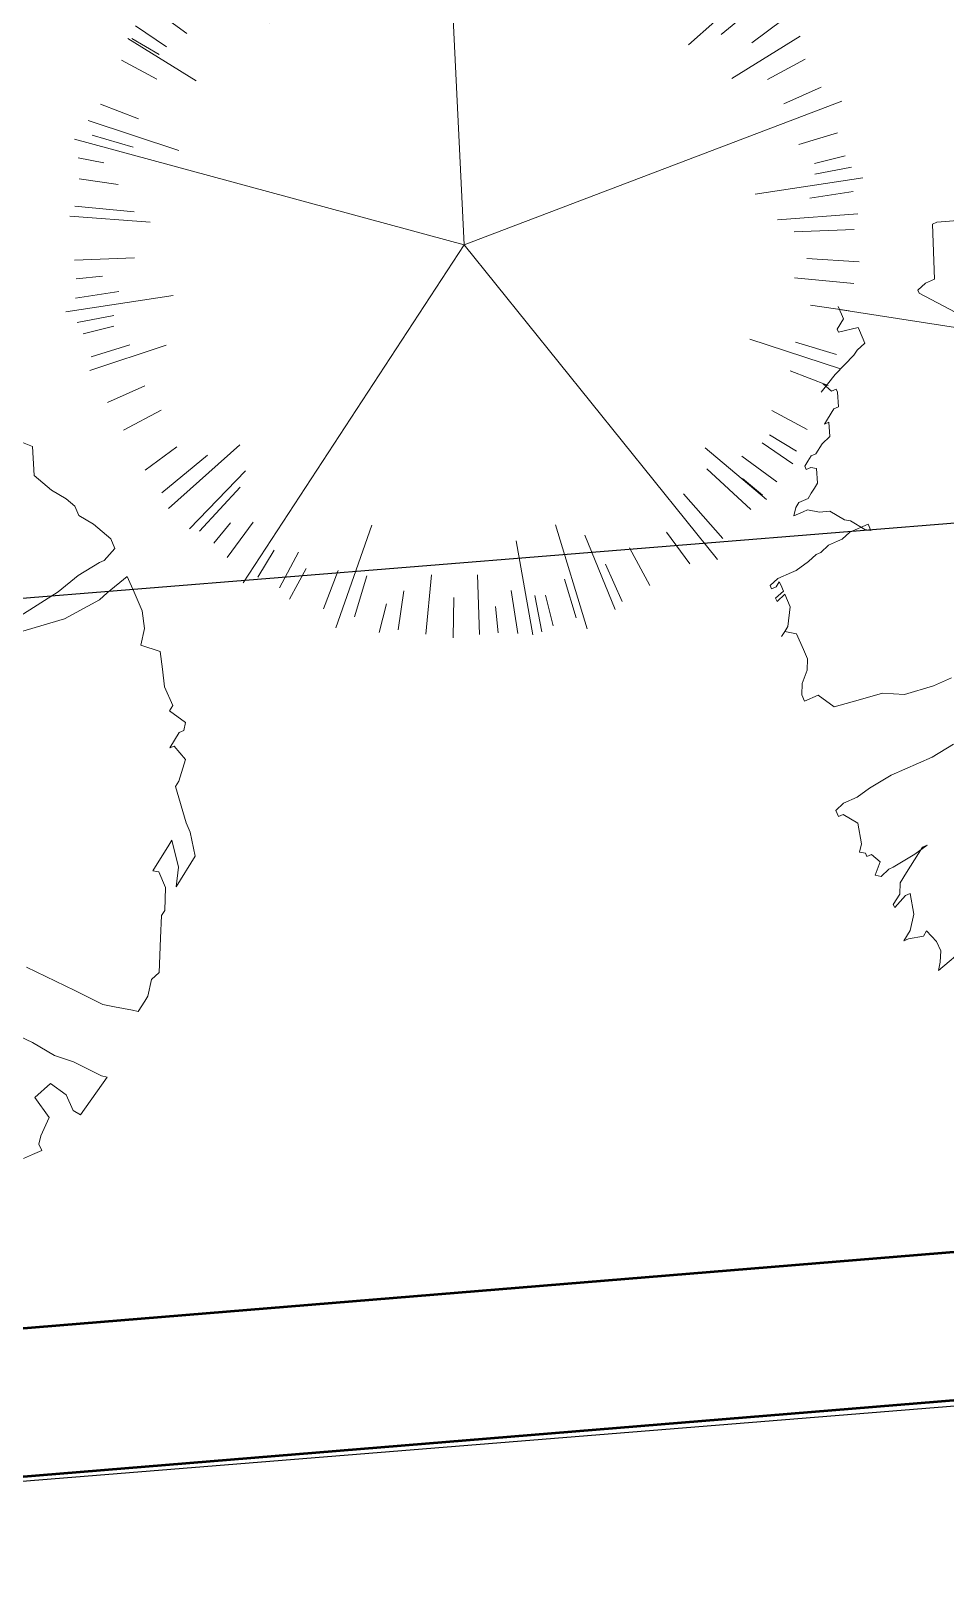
# Model space of a CAD drawing. Header units: millimetres. Extents: x 2342254 to 2635493, y 3886634 to 4043501.
# Drawn here: x 2403541 to 2405619, y 3935789 to 3939319 of the extents above; entities that cross this region are included whole.
import ezdxf

# ---------------------------------------------------------------- set-up
doc = ezdxf.new("R2010")
doc.units = ezdxf.units.MM
doc.header["$MEASUREMENT"] = 0
doc.layers.add('Boundary', color=250, linetype='Continuous', lineweight=50)
doc.layers.add('greenery', color=82, linetype='Continuous', lineweight=5)
doc.layers.add('FANCE', color=25, linetype='Continuous')

# ---------------------------------------------------------------- blocks, each defined once
blk = doc.blocks.new('PLANT-48-flat-8-flat-1-flat-3-flat-1')
at = {"layer": 'greenery', "ltscale": 5}
for p, q in [((-32.3, -24.1), (-107.9, 1503.4)), ((-318, 1133.1), (-391.1, 1429)), ((-326, 1441.6), (-299.4, 1303.2)), ((-223.3, 1097.8), (-284.1, 1454.6)), ((-234.5, 1447.7), (-209.5, 1284.3)), ((-160.7, 1444.6), (-151, 1345.9)), ((-31.8, 1452.5), (-32.5, 1225.7)), ((59.3, 1455.8), (54.3, 1356.8)), ((113.7, 1450.1), (92.2, 1226.1)), ((218, 1433.3), (196.5, 1286.5)), ((244.4, 1133.3), (317.3, 1429.2)), ((-533.4, 1386.8), (-487.9, 1245.5)), ((-455.9, 1388.4), (-411.6, 1242.1)), ((383.3, 1384.8), (336.9, 1229.9)), ((411.1, 1002.1), (582.2, 1376.4)), ((500.5, 1353.7), (445.3, 1209.1)), ((-629.8, 1326.8), (-566.7, 1185.6)), ((-776.6, 1257), (-714.9, 1154.7)), ((-734.7, 1266), (-657.9, 1123.6)), ((667, 1274.2), (594.8, 1139.5)), ((-885.9, 1183.4), (-797.3, 1064.3)), ((749.3, 1234), (687.8, 1131.6)), ((796.5, 1220), (717.4, 1103.3)), ((-769.4, 816.5), (-1034.4, 1131.4)), ((-971.5, 1121.5), (-828.3, 947.9)), ((865.5, 1159.6), (767.6, 1026.4)), ((970.3, 1060.2), (815.8, 894.1)), ((915.5, 1105.2), (852.6, 1028.6)), ((-1103.4, 1028.3), (-1003.4, 929)), ((-1116.6, 978.4), (-950.5, 824)), ((817.1, 733.4), (1087.1, 974.3)), ((-1161.6, 923.6), (-1085, 860.7)), ((1113.4, 915.1), (939.8, 771.9)), ((-1216, 873.6), (-1082.8, 775.7)), ((1175.2, 829.5), (1056.2, 740.9)), ((-1276.4, 804.6), (-1159.7, 725.5)), ((980, 605.2), (1238.9, 766.1)), ((-1047.6, 596.7), (-1306.5, 757.4)), ((-1290.4, 757.4), (-1188, 695.9)), ((-1330.6, 675.1), (-1195.9, 603)), ((1257.9, 678.3), (1115.5, 601.5)), ((1318.7, 573.4), (1177.4, 510.3)), ((-1410.1, 508.6), (-1265.5, 453.4)), ((-32.3, -24.1), (1397.2, 519.8)), ((-1113, 332.6), (-1456.6, 446)), ((-32.3, -24.1), (-1508.4, 376)), ((-1441.2, 391.4), (-1286.3, 345)), ((1380.3, 399.5), (1234, 355.2)), ((-1494.6, 305.4), (-1396.8, 285.8)), ((1410, 312.9), (1294.1, 283.9)), ((1433.5, 269.6), (1295.1, 243)), ((-1489.7, 226.1), (-1342.9, 204.6)), ((1069.4, 167.8), (1476.2, 230.1)), ((1439.6, 178.1), (1276.2, 153.1)), ((-1506.5, 121.8), (-1282.5, 100.3)), ((-1221.2, 61.7), (-1525.1, 83.7)), ((1154, 70.4), (1458, 92.6)), ((1443.4, 33.7), (1216.8, 25.5)), ((-32.3, -24.1), (-869, -1304.4)), ((-32.3, -24.1), (926.8, -1215.5)), ((-1507.9, -82), (-1281.3, -73.8)), ((1463, -88.9), (1265, -75.9)), ((-1501, -152.6), (-1402.3, -142.9)), ((1442, -170.1), (1217.9, -148.6)), ((-1133.9, -216.1), (-1540.7, -278.4)), ((-1504.1, -226.4), (-1340.7, -201.4)), ((-1498, -317.9), (-1359.6, -291.3)), ((1425.2, -274.4), (1278.3, -252.9)), ((-1474.5, -361.2), (-1358.6, -332.2)), ((-1160.7, -404.5), (-1450, -500.5)), ((-1444.8, -447.8), (-1298.5, -403.5)), ((1048.5, -380.9), (1392.1, -494.3)), ((1376.7, -439.7), (1221.8, -393.3)), ((1345.6, -556.9), (1201, -501.7)), ((-1383.2, -621.7), (-1242, -558.6)), ((-1322.4, -726.6), (-1180, -649.8)), ((1266.1, -723.4), (1131.4, -651.3)), ((1225.9, -805.7), (1123.4, -744.2)), ((-1239.8, -877.8), (-1120.7, -789.2)), ((-1177.9, -963.4), (-1004.3, -820.2)), ((-881.6, -781.7), (-1151.6, -1022.6)), ((879.1, -792.4), (1112.1, -988.8)), ((1211.9, -852.9), (1095.2, -773.8)), ((-860.9, -880.3), (-1072.4, -1099.8)), ((1052.1, -1026.7), (886, -872.3)), ((1151.5, -921.9), (1018.3, -824)), ((1097.1, -971.9), (1020.5, -909)), ((-1034.8, -1108.5), (-880.4, -942.4)), ((947.1, -1135.7), (797.8, -967.3)), ((-980, -1153.5), (-917.1, -1076.9)), ((-930, -1207.9), (-832.1, -1074.7)), ((-382, -1086.3), (-518.8, -1474.5)), ((313.2, -1085), (432.8, -1478.8)), ((821.3, -1231.7), (732.7, -1112.6)), ((164.2, -1145.1), (226.7, -1501.5)), ((424.2, -1123.2), (539.2, -1405.4)), ((670.2, -1314.3), (593.4, -1171.9)), ((-813.8, -1282.3), (-752.4, -1179.9)), ((-731.5, -1322.5), (-659.4, -1187.8)), ((565.3, -1375.1), (502.1, -1233.9)), ((-693.9, -1365.6), (-630.5, -1250.2)), ((-565, -1402), (-509.8, -1257.4)), ((-447.8, -1433.1), (-401.4, -1278.2)), ((-178.2, -1498.4), (-156.7, -1274.4)), ((25.6, -1499.8), (17.4, -1273.2)), ((391.4, -1436.7), (347.1, -1290.4)), ((-282.5, -1481.6), (-261, -1334.8)), ((170, -1496), (145, -1332.6)), ((261.5, -1489.9), (234.8, -1351.5)), ((304.8, -1466.4), (275.8, -1350.5)), ((-354, -1491.9), (-326.4, -1383.7)), ((-74.6, -1512.4), (-72.3, -1359.7)), ((96.2, -1492.9), (86.5, -1394.2))]:
    blk.add_line(p, q, dxfattribs=at)
blk = doc.blocks.new('tr-flat-10-flat-1-flat-1-flat-1')
at = {"layer": 'greenery', "color": 3, "ltscale": 5}
for p, q in [((473200.7, -1753329.6), (473153.1, -1753333.5)), ((473200.7, -1753329.6), (473153.1, -1753333.5)), ((473153.1, -1753333.5), (473142.7, -1753338)), ((473153.1, -1753333.5), (473142.7, -1753338)), ((473142.7, -1753338), (473147.9, -1753462.7)), ((473142.7, -1753338), (473147.9, -1753462.7)), ((474812.3, -1753378.6), (474782.3, -1753366.3)), ((474812.3, -1753378.6), (474782.3, -1753366.3)), ((474816.5, -1753444.5), (474812.3, -1753378.6)), ((474816.5, -1753444.5), (474812.3, -1753378.6)), ((473147.9, -1753462.7), (473127.2, -1753471.8)), ((473147.9, -1753462.7), (473127.2, -1753471.8)), ((474855.8, -1753478.1), (474816.5, -1753444.5)), ((474855.8, -1753478.1), (474816.5, -1753444.5)), ((473127.2, -1753471.8), (473109.6, -1753487.9)), ((473127.2, -1753471.8), (473109.6, -1753487.9)), ((473109.6, -1753487.9), (473112.7, -1753495)), ((473109.6, -1753487.9), (473112.7, -1753495)), ((473112.7, -1753495), (473288.7, -1753587.4)), ((473112.7, -1753495), (473288.7, -1753587.4)), ((474889, -1753497.4), (474855.8, -1753478.1)), ((474889, -1753497.4), (474855.8, -1753478.1)), ((474908.6, -1753514.2), (474889, -1753497.4)), ((474908.6, -1753514.2), (474889, -1753497.4)), ((472928.5, -1753524.8), (472940.9, -1753553.2)), ((472931.6, -1753531.9), (472928.5, -1753524.8)), ((472928.5, -1753524.8), (472940.9, -1753553.2)), ((472931.6, -1753531.9), (472928.5, -1753524.8)), ((473288.7, -1753587.4), (472931.6, -1753531.9)), ((473288.7, -1753587.4), (472931.6, -1753531.9)), ((474917.9, -1753535.6), (474908.6, -1753514.2)), ((474917.9, -1753535.6), (474908.6, -1753514.2)), ((474951.1, -1753555), (474917.9, -1753535.6)), ((474951.1, -1753555), (474917.9, -1753535.6)), ((472940.9, -1753553.2), (472926.4, -1753576.5)), ((472940.9, -1753553.2), (472926.4, -1753576.5)), ((472926.4, -1753576.5), (472929.5, -1753583.6)), ((472926.4, -1753576.5), (472929.5, -1753583.6)), ((472929.5, -1753583.6), (472974, -1753572.6)), ((472929.5, -1753583.6), (472974, -1753572.6)), ((472974, -1753572.6), (472977.1, -1753579.7)), ((472974, -1753572.6), (472977.1, -1753579.7)), ((474990.4, -1753588.6), (474951.1, -1753555)), ((474990.4, -1753588.6), (474951.1, -1753555)), ((472989.6, -1753608.1), (472972, -1753624.3)), ((472989.6, -1753608.1), (472972, -1753624.3)), ((472977.1, -1753579.7), (472989.6, -1753608.1)), ((472977.1, -1753579.7), (472989.6, -1753608.1)), ((474974.9, -1753637.7), (474999.7, -1753609.9)), ((474974.9, -1753637.7), (474999.7, -1753609.9)), ((474999.7, -1753609.9), (474990.4, -1753588.6)), ((474999.7, -1753609.9), (474990.4, -1753588.6)), ((472964.7, -1753635.9), (472922.3, -1753679.9)), ((472964.7, -1753635.9), (472922.3, -1753679.9)), ((472972, -1753624.3), (472964.7, -1753635.9)), ((472972, -1753624.3), (472964.7, -1753635.9)), ((472964.7, -1753635.9), (472964.7, -1753635.9)), ((472964.7, -1753635.9), (472964.7, -1753635.9)), ((474915.9, -1753671.9), (474964.6, -1753642.2)), ((474915.9, -1753671.9), (474964.6, -1753642.2)), ((474964.6, -1753642.2), (474974.9, -1753637.7)), ((474964.6, -1753642.2), (474974.9, -1753637.7)), ((472922.3, -1753679.9), (472890.2, -1753719.3)), ((472922.3, -1753679.9), (472890.2, -1753719.3)), ((474870.4, -1753708.8), (474915.9, -1753671.9)), ((474870.4, -1753708.8), (474915.9, -1753671.9)), ((475027.7, -1753673.8), (474982.2, -1753710.7)), ((475027.7, -1753673.8), (474982.2, -1753710.7)), ((475043.2, -1753709.4), (475027.7, -1753673.8)), ((475043.2, -1753709.4), (475027.7, -1753673.8)), ((472894.4, -1753700.5), (472914, -1753717.3)), ((472894.4, -1753700.5), (472914, -1753717.3)), ((472914, -1753717.3), (472924.4, -1753712.8)), ((472914, -1753717.3), (472924.4, -1753712.8)), ((472914, -1753717.3), (472914, -1753717.3)), ((472914, -1753717.3), (472914, -1753717.3)), ((472924.4, -1753712.8), (472927.5, -1753719.9)), ((472924.4, -1753712.8), (472924.4, -1753712.8)), ((472924.4, -1753712.8), (472927.5, -1753719.9)), ((472924.4, -1753712.8), (472924.4, -1753712.8)), ((474783.4, -1753763.7), (474870.4, -1753708.8)), ((474783.4, -1753763.7), (474870.4, -1753708.8)), ((474982.2, -1753710.7), (474964.6, -1753726.8)), ((474982.2, -1753710.7), (474964.6, -1753726.8)), ((475061.9, -1753752), (475043.2, -1753709.4)), ((475061.9, -1753752), (475043.2, -1753709.4)), ((472929.6, -1753752.9), (472919.2, -1753757.4)), ((472929.6, -1753752.9), (472919.2, -1753757.4)), ((472927.5, -1753719.9), (472929.6, -1753752.9)), ((472927.5, -1753719.9), (472929.6, -1753752.9)), ((474964.6, -1753726.8), (474884.9, -1753770.1)), ((474964.6, -1753726.8), (474884.9, -1753770.1)), ((475067.1, -1753792.1), (475061.9, -1753752)), ((475067.1, -1753792.1), (475061.9, -1753752)), ((472904.7, -1753780.7), (472897.5, -1753792.3)), ((472904.7, -1753780.7), (472897.5, -1753792.3)), ((472897.5, -1753792.3), (472907.8, -1753787.8)), ((472897.5, -1753792.3), (472907.8, -1753787.8)), ((472919.2, -1753757.4), (472904.7, -1753780.7)), ((472919.2, -1753757.4), (472904.7, -1753780.7)), ((472904.7, -1753780.7), (472904.7, -1753780.7)), ((472904.7, -1753780.7), (472904.7, -1753780.7)), ((472907.8, -1753787.8), (472909.9, -1753820.7)), ((472907.8, -1753787.8), (472909.9, -1753820.7)), ((472919.2, -1753757.4), (472919.2, -1753757.4)), ((472919.2, -1753757.4), (472919.2, -1753757.4)), ((472919.2, -1753757.4), (472919.2, -1753757.4)), ((472919.2, -1753757.4), (472919.2, -1753757.4)), ((472919.2, -1753757.4), (472919.2, -1753757.4)), ((472919.2, -1753757.4), (472919.2, -1753757.4)), ((474884.9, -1753770.1), (474764.8, -1753805.7)), ((474884.9, -1753770.1), (474764.8, -1753805.7)), ((472909.9, -1753820.7), (472892.3, -1753836.9)), ((472909.9, -1753820.7), (472892.3, -1753836.9)), ((475058.8, -1753829.6), (475067.1, -1753792.1)), ((475058.8, -1753829.6), (475067.1, -1753792.1)), ((472892.3, -1753836.9), (472877.8, -1753860.1)), ((472892.3, -1753836.9), (472877.8, -1753860.1)), ((475102.3, -1753844.4), (475058.8, -1753829.6)), ((475102.3, -1753844.4), (475058.8, -1753829.6)), ((475107.5, -1753884.5), (475102.3, -1753844.4)), ((475107.5, -1753884.5), (475102.3, -1753844.4)), ((472860.2, -1753876.3), (472853, -1753887.9)), ((472860.2, -1753876.3), (472853, -1753887.9)), ((472853, -1753887.9), (472856.1, -1753895)), ((472853, -1753887.9), (472856.1, -1753895)), ((472856.1, -1753895), (472866.5, -1753890.5)), ((472856.1, -1753895), (472866.5, -1753890.5)), ((472856.1, -1753895), (472856.1, -1753895)), ((472856.1, -1753895), (472856.1, -1753895)), ((472867.5, -1753864.7), (472860.2, -1753876.3)), ((472867.5, -1753864.7), (472860.2, -1753876.3)), ((472866.5, -1753890.5), (472879.9, -1753893.1)), ((472866.5, -1753890.5), (472866.5, -1753890.5)), ((472866.5, -1753890.5), (472879.9, -1753893.1)), ((472866.5, -1753890.5), (472866.5, -1753890.5)), ((472877.8, -1753860.1), (472867.5, -1753864.7)), ((472877.8, -1753860.1), (472867.5, -1753864.7)), ((472879.9, -1753893.1), (472882, -1753926.1)), ((472879.9, -1753893.1), (472882, -1753926.1)), ((475112.6, -1753924.6), (475107.5, -1753884.5)), ((475112.6, -1753924.6), (475107.5, -1753884.5)), ((472882, -1753926.1), (472874.8, -1753937.7)), ((472882, -1753926.1), (472874.8, -1753937.7)), ((472882, -1753926.1), (472882, -1753926.1)), ((472882, -1753926.1), (472882, -1753926.1)), ((475131.3, -1753967.2), (475112.6, -1753924.6)), ((475131.3, -1753967.2), (475112.6, -1753924.6)), ((472860.3, -1753961), (472839.6, -1753970)), ((472860.3, -1753961), (472839.6, -1753970)), ((472867.5, -1753949.3), (472860.3, -1753961)), ((472867.5, -1753949.3), (472860.3, -1753961)), ((472874.8, -1753937.7), (472867.5, -1753949.3)), ((472874.8, -1753937.7), (472867.5, -1753949.3)), ((472832.3, -1753981.6), (472828.2, -1754000.4)), ((472832.3, -1753981.6), (472828.2, -1754000.4)), ((472828.2, -1754000.4), (472838.5, -1753995.9)), ((472828.2, -1754000.4), (472838.5, -1753995.9)), ((472839.6, -1753970), (472832.3, -1753981.6)), ((472839.6, -1753970), (472832.3, -1753981.6)), ((472832.3, -1753981.6), (472832.3, -1753981.6)), ((472832.3, -1753981.6), (472832.3, -1753981.6)), ((472838.5, -1753995.9), (472848.9, -1753991.3)), ((472838.5, -1753995.9), (472848.9, -1753991.3)), ((472848.9, -1753991.3), (472859.2, -1753986.8)), ((472848.9, -1753991.3), (472859.2, -1753986.8)), ((472848.9, -1753991.3), (472848.9, -1753991.3)), ((472848.9, -1753991.3), (472848.9, -1753991.3)), ((472859.2, -1753986.8), (472886.2, -1753992)), ((472859.2, -1753986.8), (472886.2, -1753992)), ((472886.2, -1753992), (472910, -1753990)), ((472886.2, -1753992), (472910, -1753990)), ((472910, -1753990), (472926.5, -1753999.7)), ((472910, -1753990), (472926.5, -1753999.7)), ((472926.5, -1753999.7), (472943.1, -1754009.4)), ((472926.5, -1753999.7), (472943.1, -1754009.4)), ((475124, -1753978.8), (475131.3, -1753967.2)), ((475124, -1753978.8), (475131.3, -1753967.2)), ((475160.3, -1754005.3), (475124, -1753978.8)), ((475160.3, -1754005.3), (475124, -1753978.8)), ((472943.1, -1754009.4), (472956.5, -1754012)), ((472943.1, -1754009.4), (472956.5, -1754012)), ((472996.9, -1754019.7), (472955.5, -1754037.8)), ((472996.9, -1754019.7), (472955.5, -1754037.8)), ((472956.5, -1754012), (472989.7, -1754031.4)), ((472956.5, -1754012), (472989.7, -1754031.4)), ((472989.7, -1754031.4), (473003.1, -1754034)), ((472989.7, -1754031.4), (473003.1, -1754034)), ((472996.9, -1754019.7), (472996.9, -1754019.7)), ((473003.1, -1754034), (472996.9, -1754019.7)), ((472996.9, -1754019.7), (472996.9, -1754019.7)), ((473003.1, -1754034), (472996.9, -1754019.7)), ((475124.1, -1754063.5), (475145.8, -1754028.6)), ((475124.1, -1754063.5), (475145.8, -1754028.6)), ((475145.8, -1754028.6), (475156.1, -1754024.1)), ((475145.8, -1754028.6), (475156.1, -1754024.1)), ((475156.1, -1754024.1), (475160.3, -1754005.3)), ((475156.1, -1754024.1), (475160.3, -1754005.3)), ((472906.9, -1754067.6), (472889.3, -1754083.7)), ((472906.9, -1754067.6), (472889.3, -1754083.7)), ((472927.6, -1754058.5), (472906.9, -1754067.6)), ((472927.6, -1754058.5), (472906.9, -1754067.6)), ((472937.9, -1754054), (472927.6, -1754058.5)), ((472937.9, -1754054), (472927.6, -1754058.5)), ((472927.6, -1754058.5), (472927.6, -1754058.5)), ((472927.6, -1754058.5), (472927.6, -1754058.5)), ((472955.5, -1754037.8), (472937.9, -1754054)), ((472955.5, -1754037.8), (472937.9, -1754054)), ((475134.4, -1754059), (475124.1, -1754063.5)), ((475134.4, -1754059), (475124.1, -1754063.5)), ((475160.3, -1754090), (475134.4, -1754059)), ((475160.3, -1754090), (475134.4, -1754059)), ((472861.3, -1754104.4), (472833.4, -1754125.1)), ((472861.3, -1754104.4), (472833.4, -1754125.1)), ((472878.9, -1754088.3), (472861.3, -1754104.4)), ((472878.9, -1754088.3), (472861.3, -1754104.4)), ((472889.3, -1754083.7), (472878.9, -1754088.3)), ((472889.3, -1754083.7), (472878.9, -1754088.3)), ((475144.8, -1754139.1), (475160.3, -1754090)), ((475144.8, -1754139.1), (475160.3, -1754090)), ((475160.3, -1754090), (475160.3, -1754090)), ((475160.3, -1754090), (475160.3, -1754090)), ((475160.3, -1754090), (475160.3, -1754090)), ((475160.3, -1754090), (475160.3, -1754090)), ((472823, -1754129.6), (472792, -1754143.2)), ((472823, -1754129.6), (472792, -1754143.2)), ((472833.4, -1754125.1), (472823, -1754129.6)), ((472833.4, -1754125.1), (472823, -1754129.6)), ((475137.5, -1754150.7), (475144.8, -1754139.1)), ((475137.5, -1754150.7), (475144.8, -1754139.1)), ((472792, -1754143.2), (472774.4, -1754159.3)), ((472792, -1754143.2), (472774.4, -1754159.3)), ((472774.4, -1754159.3), (472777.5, -1754166.4)), ((472774.4, -1754159.3), (472777.5, -1754166.4)), ((472777.5, -1754166.4), (472787.9, -1754161.9)), ((472777.5, -1754166.4), (472787.9, -1754161.9)), ((472804.4, -1754171.6), (472786.8, -1754187.8)), ((472804.4, -1754171.6), (472786.8, -1754187.8)), ((472787.9, -1754161.9), (472795.1, -1754150.3)), ((472787.9, -1754161.9), (472795.1, -1754150.3)), ((472795.1, -1754150.3), (472798.2, -1754157.4)), ((472795.1, -1754150.3), (472798.2, -1754157.4)), ((472798.2, -1754157.4), (472804.4, -1754171.6)), ((472798.2, -1754157.4), (472804.4, -1754171.6)), ((475137.5, -1754150.7), (475137.5, -1754150.7)), ((475161.4, -1754233.4), (475137.5, -1754150.7)), ((475137.5, -1754150.7), (475137.5, -1754150.7)), ((475161.4, -1754233.4), (475137.5, -1754150.7)), ((472786.8, -1754187.8), (472789.9, -1754194.9)), ((472786.8, -1754187.8), (472789.9, -1754194.9)), ((472789.9, -1754194.9), (472807.5, -1754178.7)), ((472789.9, -1754194.9), (472807.5, -1754178.7)), ((472807.5, -1754178.7), (472820, -1754207.2)), ((472807.5, -1754178.7), (472820, -1754207.2)), ((472820, -1754207.2), (472814.8, -1754251.7)), ((472820, -1754207.2), (472814.8, -1754251.7)), ((475170.7, -1754254.7), (475161.4, -1754233.4)), ((475170.7, -1754254.7), (475161.4, -1754233.4)), ((472800.3, -1754275), (472807.5, -1754263.4)), ((472807.5, -1754263.4), (472800.3, -1754275)), ((472800.3, -1754275), (472807.5, -1754263.4)), ((472807.5, -1754263.4), (472800.3, -1754275)), ((472814.8, -1754251.7), (472807.5, -1754263.4)), ((472814.8, -1754251.7), (472807.5, -1754263.4)), ((472807.5, -1754263.4), (472834.5, -1754268.5)), ((472807.5, -1754263.4), (472834.5, -1754268.5)), ((472834.5, -1754268.5), (472850, -1754304.1)), ((472834.5, -1754268.5), (472850, -1754304.1)), ((475122, -1754284.5), (475129.3, -1754272.8)), ((475122, -1754284.5), (475129.3, -1754272.8)), ((475129.3, -1754272.8), (475143.8, -1754334.2)), ((475129.3, -1754272.8), (475143.8, -1754334.2)), ((475182.1, -1754309), (475170.7, -1754254.7)), ((475182.1, -1754309), (475170.7, -1754254.7)), ((472850, -1754304.1), (472859.3, -1754325.4)), ((472850, -1754304.1), (472859.3, -1754325.4)), ((475085.8, -1754342.6), (475122, -1754284.5)), ((475085.8, -1754342.6), (475122, -1754284.5)), ((475138.6, -1754378.8), (475182.1, -1754309)), ((475138.6, -1754378.8), (475182.1, -1754309)), ((472858.3, -1754351.2), (472846.9, -1754381.6)), ((472858.3, -1754351.2), (472846.9, -1754381.6)), ((472859.3, -1754325.4), (472858.3, -1754351.2)), ((472859.3, -1754325.4), (472858.3, -1754351.2)), ((475099.3, -1754345.2), (475085.8, -1754342.6)), ((475099.3, -1754345.2), (475085.8, -1754342.6)), ((475114.8, -1754380.8), (475099.3, -1754345.2)), ((475114.8, -1754380.8), (475099.3, -1754345.2)), ((475143.8, -1754334.2), (475138.6, -1754378.8)), ((475143.8, -1754334.2), (475138.6, -1754378.8)), ((472846.9, -1754381.6), (472845.9, -1754407.5)), ((472846.9, -1754381.6), (472845.9, -1754407.5)), ((472846.9, -1754381.6), (472846.9, -1754381.6)), ((472846.9, -1754381.6), (472846.9, -1754381.6)), ((473079.8, -1754406.8), (473145, -1754386.8)), ((473079.8, -1754406.8), (473145, -1754386.8)), ((473145, -1754386.8), (473186.4, -1754368.7)), ((473145, -1754386.8), (473186.4, -1754368.7)), ((475112.8, -1754432.5), (475114.8, -1754380.8)), ((475112.8, -1754432.5), (475114.8, -1754380.8)), ((472845.9, -1754407.5), (472852.1, -1754421.7)), ((472845.9, -1754407.5), (472845.9, -1754407.5)), ((472845.9, -1754407.5), (472852.1, -1754421.7)), ((472845.9, -1754407.5), (472845.9, -1754407.5)), ((472852.1, -1754421.7), (472883.1, -1754408.1)), ((472852.1, -1754421.7), (472883.1, -1754408.1)), ((472852.1, -1754421.7), (472852.1, -1754421.7)), ((472852.1, -1754421.7), (472852.1, -1754421.7)), ((472883.1, -1754408.1), (472919.4, -1754434.6)), ((472883.1, -1754408.1), (472919.4, -1754434.6)), ((472919.4, -1754434.6), (472974.2, -1754419.1)), ((472919.4, -1754434.6), (472974.2, -1754419.1)), ((472974.2, -1754419.1), (473029.1, -1754403.6)), ((472974.2, -1754419.1), (473029.1, -1754403.6)), ((473029.1, -1754403.6), (473079.8, -1754406.8)), ((473029.1, -1754403.6), (473079.8, -1754406.8)), ((475103.5, -1754495.8), (475105.5, -1754444.1)), ((475103.5, -1754495.8), (475105.5, -1754444.1)), ((475105.5, -1754444.1), (475112.8, -1754432.5)), ((475105.5, -1754444.1), (475112.8, -1754432.5)), ((473190.6, -1754519.2), (473142, -1754549)), ((473190.6, -1754519.2), (473142, -1754549)), ((475100.4, -1754573.3), (475103.5, -1754495.8)), ((475100.4, -1754573.3), (475103.5, -1754495.8)), ((475103.5, -1754495.8), (475103.5, -1754495.8)), ((475103.5, -1754495.8), (475103.5, -1754495.8)), ((473142, -1754549), (473048.8, -1754589.7)), ((473142, -1754549), (473048.8, -1754589.7)), ((474799.2, -1754561.1), (474908.9, -1754614.7)), ((474799.2, -1754561.1), (474908.9, -1754614.7)), ((473048.8, -1754589.7), (473000.2, -1754619.4)), ((473048.8, -1754589.7), (473000.2, -1754619.4)), ((475074.5, -1754627), (475082.8, -1754589.5)), ((475074.5, -1754627), (475082.8, -1754589.5)), ((475082.8, -1754589.5), (475100.4, -1754573.3)), ((475082.8, -1754589.5), (475100.4, -1754573.3)), ((475082.8, -1754589.5), (475082.8, -1754589.5)), ((475082.8, -1754589.5), (475082.8, -1754589.5)), ((475082.8, -1754589.5), (475082.8, -1754589.5)), ((475082.8, -1754589.5), (475082.8, -1754589.5)), ((473000.2, -1754619.4), (472972.2, -1754640.1)), ((473000.2, -1754619.4), (472972.2, -1754640.1)), ((474908.9, -1754614.7), (474972, -1754646.4)), ((474908.9, -1754614.7), (474972, -1754646.4)), ((475067.3, -1754638.6), (475074.5, -1754627)), ((475067.3, -1754638.6), (475074.5, -1754627)), ((472941.2, -1754653.7), (472923.6, -1754669.8)), ((472941.2, -1754653.7), (472923.6, -1754669.8)), ((472923.6, -1754669.8), (472929.8, -1754684)), ((472923.6, -1754669.8), (472923.6, -1754669.8)), ((472923.6, -1754669.8), (472929.8, -1754684)), ((472923.6, -1754669.8), (472923.6, -1754669.8)), ((472972.2, -1754640.1), (472941.2, -1754653.7)), ((472972.2, -1754640.1), (472941.2, -1754653.7)), ((474972, -1754646.4), (474998.9, -1754651.5)), ((474972, -1754646.4), (474998.9, -1754651.5)), ((474998.9, -1754651.5), (475039.3, -1754659.3)), ((474998.9, -1754651.5), (475039.3, -1754659.3)), ((475039.3, -1754659.3), (475052.8, -1754661.9)), ((475039.3, -1754659.3), (475039.3, -1754659.3)), ((475039.3, -1754659.3), (475052.8, -1754661.9)), ((475039.3, -1754659.3), (475039.3, -1754659.3)), ((475052.8, -1754661.9), (475067.3, -1754638.6)), ((475052.8, -1754661.9), (475067.3, -1754638.6)), ((472929.8, -1754684), (472940.1, -1754679.5)), ((472929.8, -1754684), (472940.1, -1754679.5)), ((472940.1, -1754679.5), (472973.3, -1754698.9)), ((472940.1, -1754679.5), (472940.1, -1754679.5)), ((472940.1, -1754679.5), (472973.3, -1754698.9)), ((472940.1, -1754679.5), (472940.1, -1754679.5)), ((472973.3, -1754698.9), (472981.6, -1754746.1)), ((472973.3, -1754698.9), (472981.6, -1754746.1)), ((474812.6, -1754733), (474766.1, -1754711)), ((474812.6, -1754733), (474766.1, -1754711)), ((474862.3, -1754762), (474812.6, -1754733)), ((474862.3, -1754762), (474812.6, -1754733)), ((472981.6, -1754746.1), (472977.4, -1754764.8)), ((472981.6, -1754746.1), (472977.4, -1754764.8)), ((472977.4, -1754764.8), (472990.9, -1754767.4)), ((472977.4, -1754764.8), (472977.4, -1754764.8)), ((472977.4, -1754764.8), (472990.9, -1754767.4)), ((472977.4, -1754764.8), (472977.4, -1754764.8)), ((472990.9, -1754767.4), (472994, -1754774.5)), ((472990.9, -1754767.4), (472994, -1754774.5)), ((472994, -1754774.5), (473004.3, -1754770)), ((472994, -1754774.5), (473004.3, -1754770)), ((473004.3, -1754770), (473024, -1754786.8)), ((473004.3, -1754770), (473024, -1754786.8)), ((473054, -1754799), (473102.7, -1754769.3)), ((473054, -1754799), (473102.7, -1754769.3)), ((473120.3, -1754753.1), (473084, -1754811.3)), ((473120.3, -1754753.1), (473084, -1754811.3)), ((473102.7, -1754769.3), (473130.6, -1754748.6)), ((473102.7, -1754769.3), (473130.6, -1754748.6)), ((473130.6, -1754748.6), (473120.3, -1754753.1)), ((473130.6, -1754748.6), (473120.3, -1754753.1)), ((474905.8, -1754776.9), (474862.3, -1754762)), ((474905.8, -1754776.9), (474862.3, -1754762)), ((474969, -1754808.5), (474905.8, -1754776.9)), ((474969, -1754808.5), (474905.8, -1754776.9)), ((473024, -1754786.8), (473012.6, -1754817.1)), ((473024, -1754786.8), (473012.6, -1754817.1)), ((473026.1, -1754819.7), (473043.7, -1754803.6)), ((473026.1, -1754819.7), (473043.7, -1754803.6)), ((473043.7, -1754803.6), (473054, -1754799)), ((473043.7, -1754803.6), (473054, -1754799)), ((473084, -1754811.3), (473069.6, -1754834.6)), ((473084, -1754811.3), (473069.6, -1754834.6)), ((474921.4, -1754897.1), (474982.4, -1754811.1)), ((474921.4, -1754897.1), (474982.4, -1754811.1)), ((474982.4, -1754811.1), (474969, -1754808.5)), ((474982.4, -1754811.1), (474969, -1754808.5)), ((473012.6, -1754817.1), (473026.1, -1754819.7)), ((473012.6, -1754817.1), (473026.1, -1754819.7)), ((473069.6, -1754834.6), (473068.5, -1754860.4)), ((473069.6, -1754834.6), (473068.5, -1754860.4)), ((474817.9, -1754857.7), (474853, -1754825.4)), ((474817.9, -1754857.7), (474853, -1754825.4)), ((474853, -1754825.4), (474889.3, -1754851.8)), ((474853, -1754825.4), (474889.3, -1754851.8)), ((473068.5, -1754860.4), (473054, -1754883.7)), ((473068.5, -1754860.4), (473054, -1754883.7)), ((473054, -1754883.7), (473057.2, -1754890.8)), ((473054, -1754883.7), (473057.2, -1754890.8)), ((473057.2, -1754890.8), (473082, -1754863)), ((473057.2, -1754890.8), (473082, -1754863)), ((473082, -1754863), (473092.3, -1754858.5)), ((473082, -1754863), (473092.3, -1754858.5)), ((473092.3, -1754858.5), (473100.6, -1754905.7)), ((473092.3, -1754858.5), (473100.6, -1754905.7)), ((474850, -1754902.9), (474817.9, -1754857.7)), ((474850, -1754902.9), (474817.9, -1754857.7)), ((474889.3, -1754851.8), (474904.8, -1754887.4)), ((474889.3, -1754851.8), (474904.8, -1754887.4)), ((473100.6, -1754905.7), (473092.4, -1754943.1)), ((473100.6, -1754905.7), (473092.4, -1754943.1)), ((474831.3, -1754944.9), (474850, -1754902.9)), ((474831.3, -1754944.9), (474850, -1754902.9)), ((474904.8, -1754887.4), (474921.4, -1754897.1)), ((474904.8, -1754887.4), (474921.4, -1754897.1)), ((473092.4, -1754943.1), (473077.9, -1754966.4)), ((473092.4, -1754943.1), (473077.9, -1754966.4)), ((473122.4, -1754955.4), (473129.6, -1754943.8)), ((473122.4, -1754955.4), (473129.6, -1754943.8)), ((473129.6, -1754943.8), (473152.4, -1754967.7)), ((473129.6, -1754943.8), (473152.4, -1754967.7)), ((474827.2, -1754963.6), (474831.3, -1754944.9)), ((474827.2, -1754963.6), (474831.3, -1754944.9)), ((474831.3, -1754944.9), (474831.3, -1754944.9)), ((474831.3, -1754944.9), (474831.3, -1754944.9)), ((473077.9, -1754966.4), (473088.2, -1754961.9)), ((473077.9, -1754966.4), (473088.2, -1754961.9)), ((473088.2, -1754961.9), (473122.4, -1754955.4)), ((473088.2, -1754961.9), (473122.4, -1754955.4)), ((473152.4, -1754967.7), (473161.7, -1754989)), ((473152.4, -1754967.7), (473161.7, -1754989)), ((473156.6, -1755033.6), (473219.7, -1754980.6)), ((473156.6, -1755033.6), (473219.7, -1754980.6)), ((473161.7, -1754989), (473160.7, -1755014.8)), ((473161.7, -1754989), (473160.7, -1755014.8)), ((474792, -1754996), (474812.7, -1754986.9)), ((474792, -1754996), (474812.7, -1754986.9)), ((474812.7, -1754986.9), (474833.4, -1754977.9)), ((474812.7, -1754986.9), (474833.4, -1754977.9)), ((474833.4, -1754977.9), (474827.2, -1754963.6)), ((474833.4, -1754977.9), (474827.2, -1754963.6)), ((473160.7, -1755014.8), (473156.6, -1755033.6)), ((473160.7, -1755014.8), (473156.6, -1755033.6))]:
    blk.add_line(p, q, dxfattribs=at)

msp = doc.modelspace()

# ---------------------------------------------------------------- linework, layer by layer
at = {"layer": 'Boundary'}
msp.add_lwpolyline([(2399280.8, 3958468.2), (2398905.8, 3958468.2), (2396655.8, 3957343.2), (2393280.8, 3935196.2), (2416177.8, 3937071.2), (2444302.8, 3939321.2), (2444264.5, 3939654.2), (2416150.8, 3937405.1), (2393675.8, 3935564.7), (2396960.7, 3957120.7), (2398905.8, 3958093.2), (2399280.8, 3958093.2)], dxfattribs=at)
at = {"layer": 'FANCE'}
msp.add_lwpolyline([(2463824.9, 3971615.3), (2466074.9, 3984012.4), (2466449.9, 3993387.4), (2466074.9, 4002034.4), (2466074.9, 4006534.4), (2466449.9, 4011784.4), (2468324.9, 4017431.5), (2432677.8, 4015931.5), (2395530.8, 4019681.5), (2377530.8, 3922799.1), (2373030.8, 3898402.1), (2373405.8, 3898027.1), (2388405.8, 3893527.1), (2393280.8, 3935196.2), (2444302.8, 3939321.2), (2452949.9, 3938571.2), (2443927.8, 3973490.3), (2448074.9, 3974615.3), (2448824.9, 3968240.3), (2463824.9, 3971615.3), (2448824.9, 3968240.3), (2448074.9, 3974615.3), (2443927.8, 3973490.3), (2447809.1, 3958468.2)], dxfattribs=at)
msp.add_lwpolyline([(2462093.6, 3973275.8), (2464082.1, 3984232), (2464448.1, 3993384), (2464074.9, 4001991.1), (2464074.9, 4006605.8), (2464472.8, 4012176.8), (2465513.6, 4015311.4), (2432619.1, 4013927.2), (2397160.9, 4017506.7), (2379497.3, 3922435.1), (2375276.9, 3899553.8), (2386696.4, 3896127.9), (2391484.9, 3937057.5), (2444308.7, 3941328.2), (2450306.3, 3940808), (2441497.1, 3974903.2), (2449790.1, 3977152.9), (2450551.8, 3970678.9)], close=True, dxfattribs=at)

# ---------------------------------------------------------------- block references
at = {"ltscale": 5, "xscale": 0.6, "yscale": 0.6, "zscale": 0.6}
msp.add_blockref('PLANT-48-flat-8-flat-1-flat-3-flat-1', (2404544.7, 3938847.7), dxfattribs=at)
at = {"ltscale": 5}
for p in [(1932445.8, 5692218.1), (1928732.1, 5691753.5)]:
    msp.add_blockref('tr-flat-10-flat-1-flat-1-flat-1', p, dxfattribs=at)

doc.saveas('drawing.dxf')
